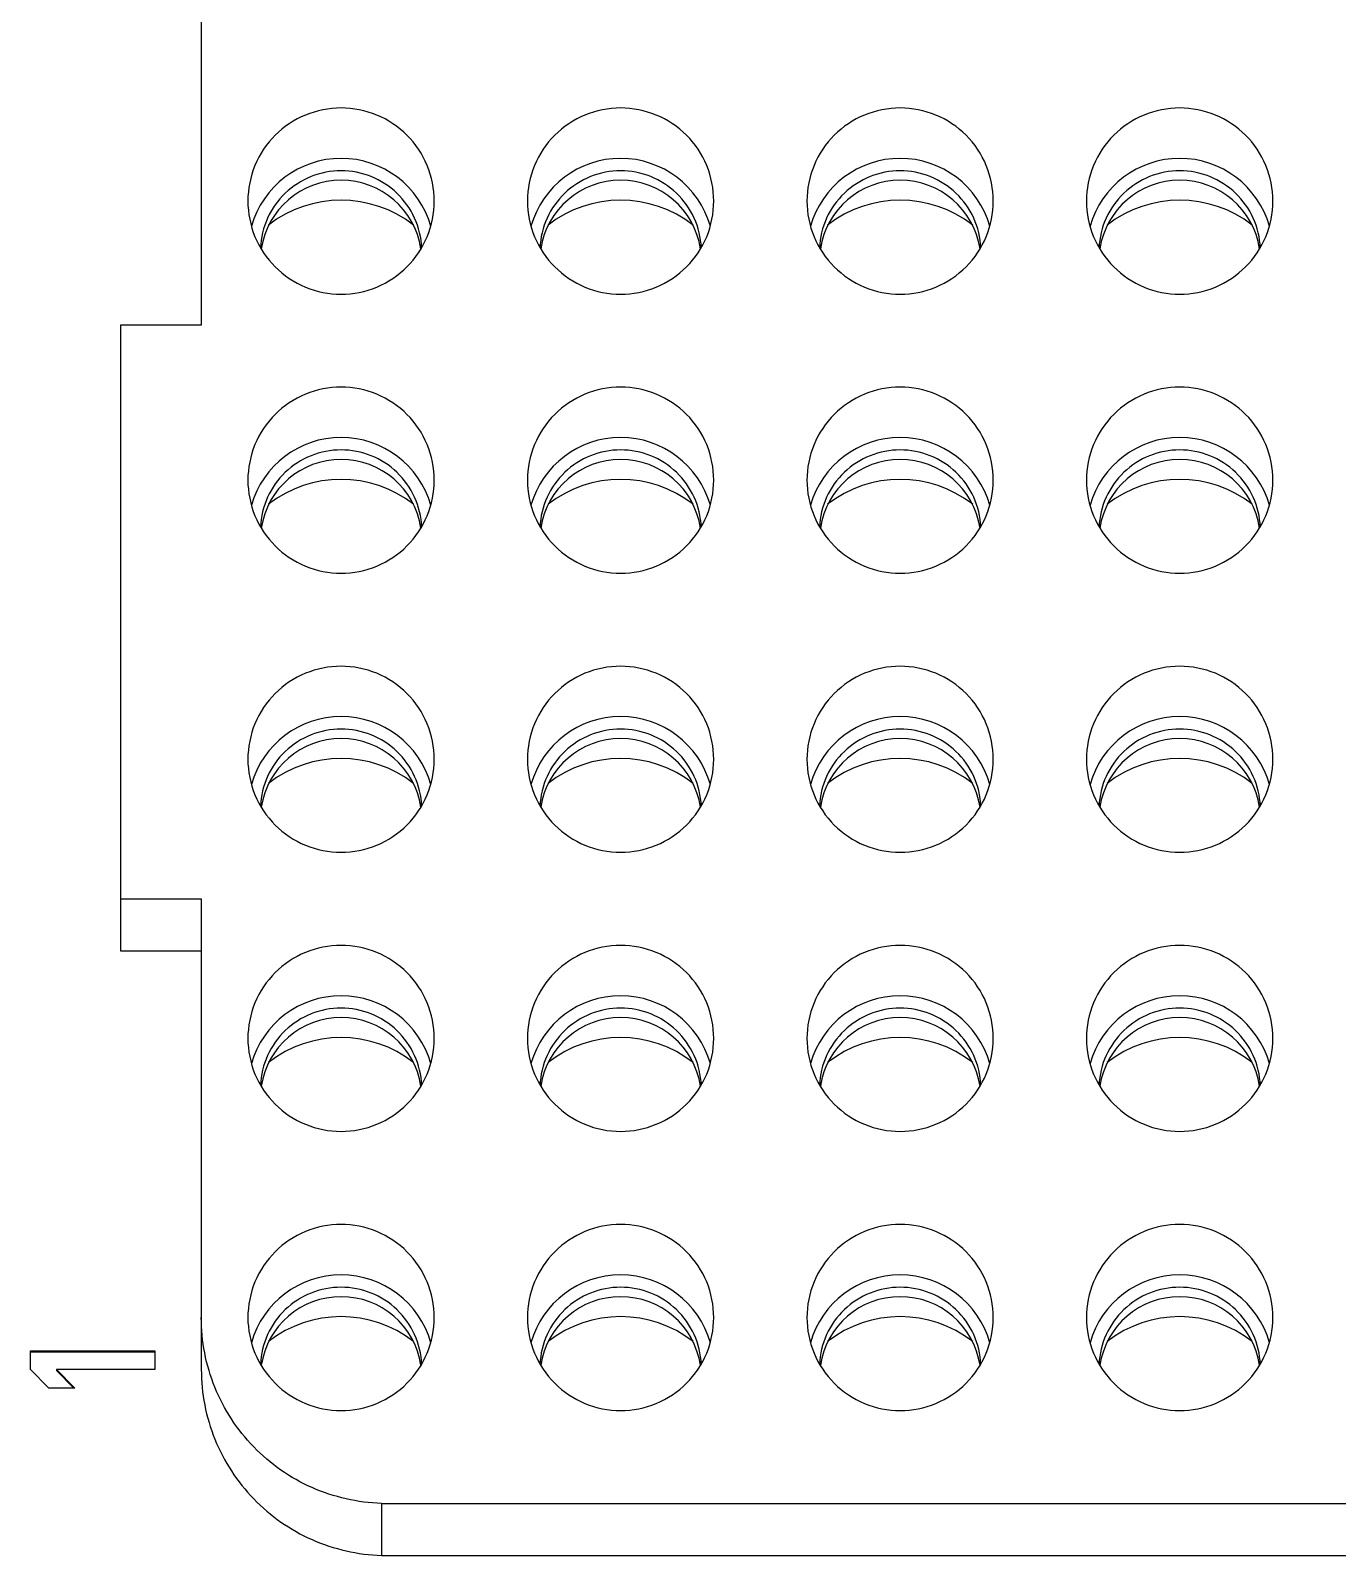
# Model space of a CAD drawing. Header units: millimetres. Extents: x 5828 to 6704, y 123 to 421.
# Drawn here: x 6365.307 to 6366.709, y 233.571 to 235.208 of the extents above; entities that cross this region are included whole.
import ezdxf

# ---------------------------------------------------------------- set-up
doc = ezdxf.new("R2010")
doc.units = ezdxf.units.MM
doc.layers.add('外形图', color=7, linetype='Continuous')

msp = doc.modelspace()

# ---------------------------------------------------------------- linework, layer by layer
at = {"layer": '外形图'}
for p, q in [((6365.49, 236.0566), (6365.49, 234.8916)), ((6365.49, 234.8916), (6365.4034, 234.8916)), ((6365.4034, 234.8916), (6365.4034, 234.2199)), ((6365.4034, 234.2757), (6365.49, 234.2757)), ((6365.49, 234.2757), (6365.49, 233.7705)), ((6365.4034, 234.2199), (6365.49, 234.2199)), ((6365.3067, 233.7905), (6365.44, 233.7905)), ((6365.3067, 233.7705), (6365.3067, 233.7905)), ((6365.3067, 233.7894), (6365.44, 233.7894)), ((6365.44, 233.7905), (6365.44, 233.7705)), ((6365.3067, 233.7705), (6365.3263, 233.7505)), ((6365.44, 233.7705), (6365.3347, 233.7705)), ((6365.3543, 233.7505), (6365.3347, 233.7705)), ((6365.3347, 233.7705), (6365.3347, 233.7695)), ((6365.3347, 233.7695), (6365.3533, 233.7505)), ((6365.3543, 233.7505), (6365.3263, 233.7505)), ((6365.6834, 233.6267), (6367.0967, 233.6267)), ((6365.6834, 233.6267), (6365.6834, 233.5709)), ((6365.6834, 233.5709), (6367.0967, 233.5709))]:
    msp.add_line(p, q, dxfattribs=at)
for centre, radius, start, end in [((6365.64, 234.9705), 0.1, 89.9732, 164.1967), ((6365.6401, 234.9705), 0.1, 15.8034, 90.0268), ((6365.94, 234.9705), 0.1, 89.9732, 164.1967), ((6365.9401, 234.9705), 0.1, 15.8034, 90.0268), ((6366.24, 234.9705), 0.1, 89.9732, 164.1967), ((6366.2401, 234.9705), 0.1, 15.8034, 90.0268), ((6366.54, 234.9705), 0.1, 89.9732, 164.1967), ((6366.5401, 234.9705), 0.1, 15.8034, 90.0268), ((6365.64, 234.9604), 0.0866, 89.9667, 171.3882), ((6365.6401, 234.9604), 0.0866, 8.6109, 90.0334), ((6365.94, 234.9604), 0.0866, 89.9667, 171.3882), ((6365.9401, 234.9604), 0.0866, 8.6109, 90.0334), ((6366.24, 234.9604), 0.0866, 89.9667, 171.3882), ((6366.2401, 234.9604), 0.0866, 8.6109, 90.0334), ((6366.54, 234.9604), 0.0866, 89.9667, 171.3882), ((6366.5401, 234.9604), 0.0866, 8.6109, 90.0334), ((6365.64, 234.8988), 0.1268, 52.092, 127.9089), ((6365.94, 234.8988), 0.1268, 52.092, 127.9089), ((6366.24, 234.8988), 0.1268, 52.092, 127.9089), ((6366.54, 234.8988), 0.1268, 52.092, 127.9089), ((6365.64, 234.6709), 0.1, 89.9732, 164.1967), ((6365.6401, 234.6709), 0.1, 15.8034, 90.0268), ((6365.94, 234.6709), 0.1, 89.9732, 164.1967), ((6365.9401, 234.6709), 0.1, 15.8034, 90.0268), ((6366.24, 234.6709), 0.1, 89.9732, 164.1967), ((6366.2401, 234.6709), 0.1, 15.8034, 90.0268), ((6366.54, 234.6709), 0.1, 89.9732, 164.1967), ((6366.5401, 234.6709), 0.1, 15.8034, 90.0268), ((6365.64, 234.6608), 0.0866, 89.9667, 171.3882), ((6365.6401, 234.6608), 0.0866, 8.6109, 90.0334), ((6365.94, 234.6608), 0.0866, 89.9667, 171.3882), ((6365.9401, 234.6608), 0.0866, 8.6109, 90.0334), ((6366.24, 234.6608), 0.0866, 89.9667, 171.3882), ((6366.2401, 234.6608), 0.0866, 8.6109, 90.0334), ((6366.54, 234.6608), 0.0866, 89.9667, 171.3882), ((6366.5401, 234.6608), 0.0866, 8.6109, 90.0334), ((6365.64, 234.5992), 0.1268, 52.092, 127.9089), ((6365.94, 234.5992), 0.1268, 52.092, 127.9089), ((6366.24, 234.5992), 0.1268, 52.092, 127.9089), ((6366.54, 234.5992), 0.1268, 52.092, 127.9089), ((6365.64, 234.3713), 0.1, 89.9732, 164.1967), ((6365.6401, 234.3713), 0.1, 15.8034, 90.0268), ((6365.94, 234.3713), 0.1, 89.9732, 164.1967), ((6365.9401, 234.3713), 0.1, 15.8034, 90.0268), ((6366.24, 234.3713), 0.1, 89.9732, 164.1967), ((6366.2401, 234.3713), 0.1, 15.8034, 90.0268), ((6366.54, 234.3713), 0.1, 89.9732, 164.1967), ((6366.5401, 234.3713), 0.1, 15.8034, 90.0268), ((6365.64, 234.3612), 0.0866, 89.9667, 171.3882), ((6365.6401, 234.3612), 0.0866, 8.6109, 90.0334), ((6365.94, 234.3612), 0.0866, 89.9667, 171.3882), ((6365.9401, 234.3612), 0.0866, 8.6109, 90.0334), ((6366.24, 234.3612), 0.0866, 89.9667, 171.3882), ((6366.2401, 234.3612), 0.0866, 8.6109, 90.0334), ((6366.54, 234.3612), 0.0866, 89.9667, 171.3882), ((6366.5401, 234.3612), 0.0866, 8.6109, 90.0334), ((6365.64, 234.2996), 0.1268, 52.092, 127.9089), ((6365.94, 234.2996), 0.1268, 52.092, 127.9089), ((6366.24, 234.2996), 0.1268, 52.092, 127.9089), ((6366.54, 234.2996), 0.1268, 52.092, 127.9089), ((6365.64, 234.0717), 0.1, 89.9732, 164.1967), ((6365.6401, 234.0717), 0.1, 15.8034, 90.0268), ((6365.94, 234.0717), 0.1, 89.9732, 164.1967), ((6365.9401, 234.0717), 0.1, 15.8034, 90.0268), ((6366.24, 234.0717), 0.1, 89.9732, 164.1967), ((6366.2401, 234.0717), 0.1, 15.8034, 90.0268), ((6366.54, 234.0717), 0.1, 89.9732, 164.1967), ((6366.5401, 234.0717), 0.1, 15.8034, 90.0268), ((6365.64, 234.0617), 0.0866, 89.9667, 171.3882), ((6365.6401, 234.0617), 0.0866, 8.6109, 90.0334), ((6365.94, 234.0617), 0.0866, 89.9667, 171.3882), ((6365.9401, 234.0617), 0.0866, 8.6109, 90.0334), ((6366.24, 234.0617), 0.0866, 89.9667, 171.3882), ((6366.2401, 234.0617), 0.0866, 8.6109, 90.0334), ((6366.54, 234.0617), 0.0866, 89.9667, 171.3882), ((6366.5401, 234.0617), 0.0866, 8.6109, 90.0334), ((6365.64, 234), 0.1268, 52.092, 127.9089), ((6365.94, 234), 0.1268, 52.092, 127.9089), ((6366.24, 234), 0.1268, 52.092, 127.9089), ((6366.54, 234), 0.1268, 52.092, 127.9089), ((6365.64, 233.7721), 0.1, 89.9732, 164.1967), ((6365.6401, 233.7721), 0.1, 15.8034, 90.0268), ((6365.94, 233.7721), 0.1, 89.9732, 164.1967), ((6365.9401, 233.7721), 0.1, 15.8034, 90.0268), ((6366.24, 233.7721), 0.1, 89.9732, 164.1967), ((6366.2401, 233.7721), 0.1, 15.8034, 90.0268), ((6366.54, 233.7721), 0.1, 89.9732, 164.1967), ((6366.5401, 233.7721), 0.1, 15.8034, 90.0268), ((6365.64, 233.7621), 0.0866, 89.9667, 171.3882), ((6365.6401, 233.7621), 0.0866, 8.6109, 90.0334), ((6365.94, 233.7621), 0.0866, 89.9667, 171.3882), ((6365.9401, 233.7621), 0.0866, 8.6109, 90.0334), ((6366.24, 233.7621), 0.0866, 89.9667, 171.3882), ((6366.2401, 233.7621), 0.0866, 8.6109, 90.0334), ((6366.54, 233.7621), 0.0866, 89.9667, 171.3882), ((6366.5401, 233.7621), 0.0866, 8.6109, 90.0334), ((6365.64, 233.7005), 0.1268, 52.092, 127.9089), ((6365.94, 233.7005), 0.1268, 52.092, 127.9089), ((6366.24, 233.7005), 0.1268, 52.092, 127.9089), ((6366.54, 233.7005), 0.1268, 52.092, 127.9089)]:
    msp.add_arc(centre, radius, start, end, dxfattribs=at)
for points, knots in [([(6365.64, 235.1246), (6365.627, 235.1246), (6365.6007, 235.1194), (6365.5675, 235.0972), (6365.5452, 235.064), (6365.54, 235.0377), (6365.54, 235.0247)], [0, 0, 0, 0, 0.250158, 0.500224, 0.750158, 1, 1, 1, 1]), ([(6365.74, 235.0247), (6365.74, 235.0377), (6365.7348, 235.064), (6365.7126, 235.0972), (6365.6793, 235.1194), (6365.653, 235.1246), (6365.64, 235.1246)], [0, 0, 0, 0, 0.249842, 0.499776, 0.749842, 1, 1, 1, 1]), ([(6365.94, 235.1246), (6365.927, 235.1246), (6365.9007, 235.1194), (6365.8675, 235.0972), (6365.8452, 235.064), (6365.84, 235.0377), (6365.84, 235.0247)], [0, 0, 0, 0, 0.250158, 0.500224, 0.750158, 1, 1, 1, 1]), ([(6366.04, 235.0247), (6366.04, 235.0377), (6366.0348, 235.064), (6366.0126, 235.0972), (6365.9793, 235.1194), (6365.953, 235.1246), (6365.94, 235.1246)], [0, 0, 0, 0, 0.249842, 0.499776, 0.749842, 1, 1, 1, 1]), ([(6366.24, 235.1246), (6366.227, 235.1246), (6366.2007, 235.1194), (6366.1675, 235.0972), (6366.1452, 235.064), (6366.14, 235.0377), (6366.14, 235.0247)], [0, 0, 0, 0, 0.250158, 0.500224, 0.750158, 1, 1, 1, 1]), ([(6366.34, 235.0247), (6366.34, 235.0377), (6366.3348, 235.064), (6366.3126, 235.0972), (6366.2793, 235.1194), (6366.253, 235.1246), (6366.24, 235.1246)], [0, 0, 0, 0, 0.249842, 0.499776, 0.749842, 1, 1, 1, 1]), ([(6366.54, 235.1246), (6366.527, 235.1246), (6366.5007, 235.1194), (6366.4675, 235.0972), (6366.4452, 235.064), (6366.44, 235.0377), (6366.44, 235.0247)], [0, 0, 0, 0, 0.250158, 0.500224, 0.750158, 1, 1, 1, 1]), ([(6366.64, 235.0247), (6366.64, 235.0377), (6366.6348, 235.064), (6366.6126, 235.0972), (6366.5793, 235.1194), (6366.553, 235.1246), (6366.54, 235.1246)], [0, 0, 0, 0, 0.249842, 0.499776, 0.749842, 1, 1, 1, 1]), ([(6365.64, 235.0572), (6365.6291, 235.0572), (6365.6069, 235.0529), (6365.5787, 235.0347), (6365.5592, 235.0073), (6365.5539, 234.9854), (6365.5535, 234.9744)], [0, 0, 0, 0, 0.250153, 0.50022, 0.750158, 1, 1, 1, 1]), ([(6365.7266, 234.9744), (6365.7261, 234.9854), (6365.7209, 235.0073), (6365.7014, 235.0347), (6365.6731, 235.0529), (6365.651, 235.0572), (6365.64, 235.0572)], [0, 0, 0, 0, 0.249842, 0.49978, 0.749847, 1, 1, 1, 1]), ([(6365.94, 235.0572), (6365.9291, 235.0572), (6365.9069, 235.0529), (6365.8787, 235.0347), (6365.8592, 235.0073), (6365.8539, 234.9854), (6365.8535, 234.9744)], [0, 0, 0, 0, 0.250153, 0.50022, 0.750158, 1, 1, 1, 1]), ([(6366.0266, 234.9744), (6366.0261, 234.9854), (6366.0209, 235.0073), (6366.0014, 235.0347), (6365.9731, 235.0529), (6365.951, 235.0572), (6365.94, 235.0572)], [0, 0, 0, 0, 0.249842, 0.49978, 0.749847, 1, 1, 1, 1]), ([(6366.24, 235.0572), (6366.2291, 235.0572), (6366.2069, 235.0529), (6366.1787, 235.0347), (6366.1592, 235.0073), (6366.1539, 234.9854), (6366.1535, 234.9744)], [0, 0, 0, 0, 0.250153, 0.50022, 0.750158, 1, 1, 1, 1]), ([(6366.3266, 234.9744), (6366.3261, 234.9854), (6366.3209, 235.0073), (6366.3014, 235.0347), (6366.2731, 235.0529), (6366.251, 235.0572), (6366.24, 235.0572)], [0, 0, 0, 0, 0.249842, 0.49978, 0.749847, 1, 1, 1, 1]), ([(6366.54, 235.0572), (6366.5291, 235.0572), (6366.5069, 235.0529), (6366.4787, 235.0347), (6366.4592, 235.0073), (6366.4539, 234.9854), (6366.4535, 234.9744)], [0, 0, 0, 0, 0.250153, 0.50022, 0.750158, 1, 1, 1, 1]), ([(6366.6266, 234.9744), (6366.6261, 234.9854), (6366.6209, 235.0073), (6366.6014, 235.0347), (6366.5731, 235.0529), (6366.551, 235.0572), (6366.54, 235.0572)], [0, 0, 0, 0, 0.249842, 0.49978, 0.749847, 1, 1, 1, 1]), ([(6365.54, 235.0247), (6365.54, 235.0117), (6365.5452, 234.9854), (6365.5675, 234.9523), (6365.6007, 234.93), (6365.627, 234.9248), (6365.64, 234.9248)], [0, 0, 0, 0, 0.249842, 0.499776, 0.749842, 1, 1, 1, 1]), ([(6365.64, 234.9248), (6365.653, 234.9248), (6365.6793, 234.93), (6365.7126, 234.9523), (6365.7348, 234.9854), (6365.74, 235.0117), (6365.74, 235.0247)], [0, 0, 0, 0, 0.250158, 0.500224, 0.750158, 1, 1, 1, 1]), ([(6365.84, 235.0247), (6365.84, 235.0117), (6365.8452, 234.9854), (6365.8675, 234.9523), (6365.9007, 234.93), (6365.927, 234.9248), (6365.94, 234.9248)], [0, 0, 0, 0, 0.249842, 0.499776, 0.749842, 1, 1, 1, 1]), ([(6365.94, 234.9248), (6365.953, 234.9248), (6365.9793, 234.93), (6366.0126, 234.9523), (6366.0348, 234.9854), (6366.04, 235.0117), (6366.04, 235.0247)], [0, 0, 0, 0, 0.250158, 0.500224, 0.750158, 1, 1, 1, 1]), ([(6366.14, 235.0247), (6366.14, 235.0117), (6366.1452, 234.9854), (6366.1675, 234.9523), (6366.2007, 234.93), (6366.227, 234.9248), (6366.24, 234.9248)], [0, 0, 0, 0, 0.249842, 0.499776, 0.749842, 1, 1, 1, 1]), ([(6366.24, 234.9248), (6366.253, 234.9248), (6366.2793, 234.93), (6366.3126, 234.9523), (6366.3348, 234.9854), (6366.34, 235.0117), (6366.34, 235.0247)], [0, 0, 0, 0, 0.250158, 0.500224, 0.750158, 1, 1, 1, 1]), ([(6366.44, 235.0247), (6366.44, 235.0117), (6366.4452, 234.9854), (6366.4675, 234.9523), (6366.5007, 234.93), (6366.527, 234.9248), (6366.54, 234.9248)], [0, 0, 0, 0, 0.249842, 0.499776, 0.749842, 1, 1, 1, 1]), ([(6366.54, 234.9248), (6366.553, 234.9248), (6366.5793, 234.93), (6366.6126, 234.9523), (6366.6348, 234.9854), (6366.64, 235.0117), (6366.64, 235.0247)], [0, 0, 0, 0, 0.250158, 0.500224, 0.750158, 1, 1, 1, 1]), ([(6365.64, 234.825), (6365.627, 234.825), (6365.6007, 234.8198), (6365.5675, 234.7976), (6365.5452, 234.7644), (6365.54, 234.7381), (6365.54, 234.7251)], [0, 0, 0, 0, 0.250158, 0.500224, 0.750158, 1, 1, 1, 1]), ([(6365.74, 234.7251), (6365.74, 234.7381), (6365.7348, 234.7644), (6365.7126, 234.7976), (6365.6793, 234.8198), (6365.653, 234.825), (6365.64, 234.825)], [0, 0, 0, 0, 0.249842, 0.499776, 0.749842, 1, 1, 1, 1]), ([(6365.94, 234.825), (6365.927, 234.825), (6365.9007, 234.8198), (6365.8675, 234.7976), (6365.8452, 234.7644), (6365.84, 234.7381), (6365.84, 234.7251)], [0, 0, 0, 0, 0.250158, 0.500224, 0.750158, 1, 1, 1, 1]), ([(6366.04, 234.7251), (6366.04, 234.7381), (6366.0348, 234.7644), (6366.0126, 234.7976), (6365.9793, 234.8198), (6365.953, 234.825), (6365.94, 234.825)], [0, 0, 0, 0, 0.249842, 0.499776, 0.749842, 1, 1, 1, 1]), ([(6366.24, 234.825), (6366.227, 234.825), (6366.2007, 234.8198), (6366.1675, 234.7976), (6366.1452, 234.7644), (6366.14, 234.7381), (6366.14, 234.7251)], [0, 0, 0, 0, 0.250158, 0.500224, 0.750158, 1, 1, 1, 1]), ([(6366.34, 234.7251), (6366.34, 234.7381), (6366.3348, 234.7644), (6366.3126, 234.7976), (6366.2793, 234.8198), (6366.253, 234.825), (6366.24, 234.825)], [0, 0, 0, 0, 0.249842, 0.499776, 0.749842, 1, 1, 1, 1]), ([(6366.54, 234.825), (6366.527, 234.825), (6366.5007, 234.8198), (6366.4675, 234.7976), (6366.4452, 234.7644), (6366.44, 234.7381), (6366.44, 234.7251)], [0, 0, 0, 0, 0.250158, 0.500224, 0.750158, 1, 1, 1, 1]), ([(6366.64, 234.7251), (6366.64, 234.7381), (6366.6348, 234.7644), (6366.6126, 234.7976), (6366.5793, 234.8198), (6366.553, 234.825), (6366.54, 234.825)], [0, 0, 0, 0, 0.249842, 0.499776, 0.749842, 1, 1, 1, 1]), ([(6365.64, 234.7576), (6365.6291, 234.7576), (6365.6069, 234.7533), (6365.5787, 234.7351), (6365.5592, 234.7077), (6365.5539, 234.6858), (6365.5535, 234.6748)], [0, 0, 0, 0, 0.250153, 0.50022, 0.750158, 1, 1, 1, 1]), ([(6365.7266, 234.6748), (6365.7261, 234.6858), (6365.7209, 234.7077), (6365.7014, 234.7351), (6365.6731, 234.7533), (6365.651, 234.7576), (6365.64, 234.7576)], [0, 0, 0, 0, 0.249842, 0.49978, 0.749847, 1, 1, 1, 1]), ([(6365.94, 234.7576), (6365.9291, 234.7576), (6365.9069, 234.7533), (6365.8787, 234.7351), (6365.8592, 234.7077), (6365.8539, 234.6858), (6365.8535, 234.6748)], [0, 0, 0, 0, 0.250153, 0.50022, 0.750158, 1, 1, 1, 1]), ([(6366.0266, 234.6748), (6366.0261, 234.6858), (6366.0209, 234.7077), (6366.0014, 234.7351), (6365.9731, 234.7533), (6365.951, 234.7576), (6365.94, 234.7576)], [0, 0, 0, 0, 0.249842, 0.49978, 0.749847, 1, 1, 1, 1]), ([(6366.24, 234.7576), (6366.2291, 234.7576), (6366.2069, 234.7533), (6366.1787, 234.7351), (6366.1592, 234.7077), (6366.1539, 234.6858), (6366.1535, 234.6748)], [0, 0, 0, 0, 0.250153, 0.50022, 0.750158, 1, 1, 1, 1]), ([(6366.3266, 234.6748), (6366.3261, 234.6858), (6366.3209, 234.7077), (6366.3014, 234.7351), (6366.2731, 234.7533), (6366.251, 234.7576), (6366.24, 234.7576)], [0, 0, 0, 0, 0.249842, 0.49978, 0.749847, 1, 1, 1, 1]), ([(6366.54, 234.7576), (6366.5291, 234.7576), (6366.5069, 234.7533), (6366.4787, 234.7351), (6366.4592, 234.7077), (6366.4539, 234.6858), (6366.4535, 234.6748)], [0, 0, 0, 0, 0.250153, 0.50022, 0.750158, 1, 1, 1, 1]), ([(6366.6266, 234.6748), (6366.6261, 234.6858), (6366.6209, 234.7077), (6366.6014, 234.7351), (6366.5731, 234.7533), (6366.551, 234.7576), (6366.54, 234.7576)], [0, 0, 0, 0, 0.249842, 0.49978, 0.749847, 1, 1, 1, 1]), ([(6365.54, 234.7251), (6365.54, 234.7121), (6365.5452, 234.6859), (6365.5675, 234.6527), (6365.6007, 234.6304), (6365.627, 234.6252), (6365.64, 234.6252)], [0, 0, 0, 0, 0.249842, 0.499776, 0.749842, 1, 1, 1, 1]), ([(6365.64, 234.6252), (6365.653, 234.6252), (6365.6793, 234.6304), (6365.7126, 234.6527), (6365.7348, 234.6859), (6365.74, 234.7121), (6365.74, 234.7251)], [0, 0, 0, 0, 0.250158, 0.500224, 0.750158, 1, 1, 1, 1]), ([(6365.84, 234.7251), (6365.84, 234.7121), (6365.8452, 234.6859), (6365.8675, 234.6527), (6365.9007, 234.6304), (6365.927, 234.6252), (6365.94, 234.6252)], [0, 0, 0, 0, 0.249842, 0.499776, 0.749842, 1, 1, 1, 1]), ([(6365.94, 234.6252), (6365.953, 234.6252), (6365.9793, 234.6304), (6366.0126, 234.6527), (6366.0348, 234.6859), (6366.04, 234.7121), (6366.04, 234.7251)], [0, 0, 0, 0, 0.250158, 0.500224, 0.750158, 1, 1, 1, 1]), ([(6366.14, 234.7251), (6366.14, 234.7121), (6366.1452, 234.6859), (6366.1675, 234.6527), (6366.2007, 234.6304), (6366.227, 234.6252), (6366.24, 234.6252)], [0, 0, 0, 0, 0.249842, 0.499776, 0.749842, 1, 1, 1, 1]), ([(6366.24, 234.6252), (6366.253, 234.6252), (6366.2793, 234.6304), (6366.3126, 234.6527), (6366.3348, 234.6859), (6366.34, 234.7121), (6366.34, 234.7251)], [0, 0, 0, 0, 0.250158, 0.500224, 0.750158, 1, 1, 1, 1]), ([(6366.44, 234.7251), (6366.44, 234.7121), (6366.4452, 234.6859), (6366.4675, 234.6527), (6366.5007, 234.6304), (6366.527, 234.6252), (6366.54, 234.6252)], [0, 0, 0, 0, 0.249842, 0.499776, 0.749842, 1, 1, 1, 1]), ([(6366.54, 234.6252), (6366.553, 234.6252), (6366.5793, 234.6304), (6366.6126, 234.6527), (6366.6348, 234.6859), (6366.64, 234.7121), (6366.64, 234.7251)], [0, 0, 0, 0, 0.250158, 0.500224, 0.750158, 1, 1, 1, 1]), ([(6365.64, 234.5254), (6365.627, 234.5254), (6365.6007, 234.5202), (6365.5675, 234.498), (6365.5452, 234.4648), (6365.54, 234.4385), (6365.54, 234.4255)], [0, 0, 0, 0, 0.250158, 0.500224, 0.750158, 1, 1, 1, 1]), ([(6365.74, 234.4255), (6365.74, 234.4385), (6365.7348, 234.4648), (6365.7126, 234.498), (6365.6793, 234.5202), (6365.653, 234.5254), (6365.64, 234.5254)], [0, 0, 0, 0, 0.249842, 0.499776, 0.749842, 1, 1, 1, 1]), ([(6365.94, 234.5254), (6365.927, 234.5254), (6365.9007, 234.5202), (6365.8675, 234.498), (6365.8452, 234.4648), (6365.84, 234.4385), (6365.84, 234.4255)], [0, 0, 0, 0, 0.250158, 0.500224, 0.750158, 1, 1, 1, 1]), ([(6366.04, 234.4255), (6366.04, 234.4385), (6366.0348, 234.4648), (6366.0126, 234.498), (6365.9793, 234.5202), (6365.953, 234.5254), (6365.94, 234.5254)], [0, 0, 0, 0, 0.249842, 0.499776, 0.749842, 1, 1, 1, 1]), ([(6366.24, 234.5254), (6366.227, 234.5254), (6366.2007, 234.5202), (6366.1675, 234.498), (6366.1452, 234.4648), (6366.14, 234.4385), (6366.14, 234.4255)], [0, 0, 0, 0, 0.250158, 0.500224, 0.750158, 1, 1, 1, 1]), ([(6366.34, 234.4255), (6366.34, 234.4385), (6366.3348, 234.4648), (6366.3126, 234.498), (6366.2793, 234.5202), (6366.253, 234.5254), (6366.24, 234.5254)], [0, 0, 0, 0, 0.249842, 0.499776, 0.749842, 1, 1, 1, 1]), ([(6366.54, 234.5254), (6366.527, 234.5254), (6366.5007, 234.5202), (6366.4675, 234.498), (6366.4452, 234.4648), (6366.44, 234.4385), (6366.44, 234.4255)], [0, 0, 0, 0, 0.250158, 0.500224, 0.750158, 1, 1, 1, 1]), ([(6366.64, 234.4255), (6366.64, 234.4385), (6366.6348, 234.4648), (6366.6126, 234.498), (6366.5793, 234.5202), (6366.553, 234.5254), (6366.54, 234.5254)], [0, 0, 0, 0, 0.249842, 0.499776, 0.749842, 1, 1, 1, 1]), ([(6365.64, 234.458), (6365.6291, 234.458), (6365.6069, 234.4537), (6365.5787, 234.4355), (6365.5592, 234.4081), (6365.5539, 234.3862), (6365.5535, 234.3753)], [0, 0, 0, 0, 0.250153, 0.50022, 0.750158, 1, 1, 1, 1]), ([(6365.7266, 234.3753), (6365.7261, 234.3862), (6365.7209, 234.4081), (6365.7014, 234.4355), (6365.6731, 234.4537), (6365.651, 234.458), (6365.64, 234.458)], [0, 0, 0, 0, 0.249842, 0.49978, 0.749847, 1, 1, 1, 1]), ([(6365.94, 234.458), (6365.9291, 234.458), (6365.9069, 234.4537), (6365.8787, 234.4355), (6365.8592, 234.4081), (6365.8539, 234.3862), (6365.8535, 234.3753)], [0, 0, 0, 0, 0.250153, 0.50022, 0.750158, 1, 1, 1, 1]), ([(6366.0266, 234.3753), (6366.0261, 234.3862), (6366.0209, 234.4081), (6366.0014, 234.4355), (6365.9731, 234.4537), (6365.951, 234.458), (6365.94, 234.458)], [0, 0, 0, 0, 0.249842, 0.49978, 0.749847, 1, 1, 1, 1]), ([(6366.24, 234.458), (6366.2291, 234.458), (6366.2069, 234.4537), (6366.1787, 234.4355), (6366.1592, 234.4081), (6366.1539, 234.3862), (6366.1535, 234.3753)], [0, 0, 0, 0, 0.250153, 0.50022, 0.750158, 1, 1, 1, 1]), ([(6366.3266, 234.3753), (6366.3261, 234.3862), (6366.3209, 234.4081), (6366.3014, 234.4355), (6366.2731, 234.4537), (6366.251, 234.458), (6366.24, 234.458)], [0, 0, 0, 0, 0.249842, 0.49978, 0.749847, 1, 1, 1, 1]), ([(6366.54, 234.458), (6366.5291, 234.458), (6366.5069, 234.4537), (6366.4787, 234.4355), (6366.4592, 234.4081), (6366.4539, 234.3862), (6366.4535, 234.3753)], [0, 0, 0, 0, 0.250153, 0.50022, 0.750158, 1, 1, 1, 1]), ([(6366.6266, 234.3753), (6366.6261, 234.3862), (6366.6209, 234.4081), (6366.6014, 234.4355), (6366.5731, 234.4537), (6366.551, 234.458), (6366.54, 234.458)], [0, 0, 0, 0, 0.249842, 0.49978, 0.749847, 1, 1, 1, 1]), ([(6365.54, 234.4255), (6365.54, 234.4125), (6365.5452, 234.3863), (6365.5675, 234.3531), (6365.6007, 234.3309), (6365.627, 234.3257), (6365.64, 234.3257)], [0, 0, 0, 0, 0.249842, 0.499776, 0.749842, 1, 1, 1, 1]), ([(6365.64, 234.3257), (6365.653, 234.3257), (6365.6793, 234.3309), (6365.7126, 234.3531), (6365.7348, 234.3863), (6365.74, 234.4125), (6365.74, 234.4255)], [0, 0, 0, 0, 0.250158, 0.500224, 0.750158, 1, 1, 1, 1]), ([(6365.84, 234.4255), (6365.84, 234.4125), (6365.8452, 234.3863), (6365.8675, 234.3531), (6365.9007, 234.3309), (6365.927, 234.3257), (6365.94, 234.3257)], [0, 0, 0, 0, 0.249842, 0.499776, 0.749842, 1, 1, 1, 1]), ([(6365.94, 234.3257), (6365.953, 234.3257), (6365.9793, 234.3309), (6366.0126, 234.3531), (6366.0348, 234.3863), (6366.04, 234.4125), (6366.04, 234.4255)], [0, 0, 0, 0, 0.250158, 0.500224, 0.750158, 1, 1, 1, 1]), ([(6366.14, 234.4255), (6366.14, 234.4125), (6366.1452, 234.3863), (6366.1675, 234.3531), (6366.2007, 234.3309), (6366.227, 234.3257), (6366.24, 234.3257)], [0, 0, 0, 0, 0.249842, 0.499776, 0.749842, 1, 1, 1, 1]), ([(6366.24, 234.3257), (6366.253, 234.3257), (6366.2793, 234.3309), (6366.3126, 234.3531), (6366.3348, 234.3863), (6366.34, 234.4125), (6366.34, 234.4255)], [0, 0, 0, 0, 0.250158, 0.500224, 0.750158, 1, 1, 1, 1]), ([(6366.44, 234.4255), (6366.44, 234.4125), (6366.4452, 234.3863), (6366.4675, 234.3531), (6366.5007, 234.3309), (6366.527, 234.3257), (6366.54, 234.3257)], [0, 0, 0, 0, 0.249842, 0.499776, 0.749842, 1, 1, 1, 1]), ([(6366.54, 234.3257), (6366.553, 234.3257), (6366.5793, 234.3309), (6366.6126, 234.3531), (6366.6348, 234.3863), (6366.64, 234.4125), (6366.64, 234.4255)], [0, 0, 0, 0, 0.250158, 0.500224, 0.750158, 1, 1, 1, 1]), ([(6365.64, 234.2258), (6365.627, 234.2258), (6365.6007, 234.2206), (6365.5675, 234.1984), (6365.5452, 234.1652), (6365.54, 234.1389), (6365.54, 234.1259)], [0, 0, 0, 0, 0.250158, 0.500224, 0.750158, 1, 1, 1, 1]), ([(6365.74, 234.1259), (6365.74, 234.1389), (6365.7348, 234.1652), (6365.7126, 234.1984), (6365.6793, 234.2206), (6365.653, 234.2258), (6365.64, 234.2258)], [0, 0, 0, 0, 0.249842, 0.499776, 0.749842, 1, 1, 1, 1]), ([(6365.94, 234.2258), (6365.927, 234.2258), (6365.9007, 234.2206), (6365.8675, 234.1984), (6365.8452, 234.1652), (6365.84, 234.1389), (6365.84, 234.1259)], [0, 0, 0, 0, 0.250158, 0.500224, 0.750158, 1, 1, 1, 1]), ([(6366.04, 234.1259), (6366.04, 234.1389), (6366.0348, 234.1652), (6366.0126, 234.1984), (6365.9793, 234.2206), (6365.953, 234.2258), (6365.94, 234.2258)], [0, 0, 0, 0, 0.249842, 0.499776, 0.749842, 1, 1, 1, 1]), ([(6366.24, 234.2258), (6366.227, 234.2258), (6366.2007, 234.2206), (6366.1675, 234.1984), (6366.1452, 234.1652), (6366.14, 234.1389), (6366.14, 234.1259)], [0, 0, 0, 0, 0.250158, 0.500224, 0.750158, 1, 1, 1, 1]), ([(6366.34, 234.1259), (6366.34, 234.1389), (6366.3348, 234.1652), (6366.3126, 234.1984), (6366.2793, 234.2206), (6366.253, 234.2258), (6366.24, 234.2258)], [0, 0, 0, 0, 0.249842, 0.499776, 0.749842, 1, 1, 1, 1]), ([(6366.54, 234.2258), (6366.527, 234.2258), (6366.5007, 234.2206), (6366.4675, 234.1984), (6366.4452, 234.1652), (6366.44, 234.1389), (6366.44, 234.1259)], [0, 0, 0, 0, 0.250158, 0.500224, 0.750158, 1, 1, 1, 1]), ([(6366.64, 234.1259), (6366.64, 234.1389), (6366.6348, 234.1652), (6366.6126, 234.1984), (6366.5793, 234.2206), (6366.553, 234.2258), (6366.54, 234.2258)], [0, 0, 0, 0, 0.249842, 0.499776, 0.749842, 1, 1, 1, 1]), ([(6365.64, 234.1584), (6365.6291, 234.1584), (6365.6069, 234.1542), (6365.5787, 234.1359), (6365.5592, 234.1085), (6365.5539, 234.0866), (6365.5535, 234.0757)], [0, 0, 0, 0, 0.250153, 0.50022, 0.750158, 1, 1, 1, 1]), ([(6365.7266, 234.0757), (6365.7261, 234.0866), (6365.7209, 234.1085), (6365.7014, 234.1359), (6365.6731, 234.1542), (6365.651, 234.1584), (6365.64, 234.1584)], [0, 0, 0, 0, 0.249842, 0.49978, 0.749847, 1, 1, 1, 1]), ([(6365.94, 234.1584), (6365.9291, 234.1584), (6365.9069, 234.1542), (6365.8787, 234.1359), (6365.8592, 234.1085), (6365.8539, 234.0866), (6365.8535, 234.0757)], [0, 0, 0, 0, 0.250153, 0.50022, 0.750158, 1, 1, 1, 1]), ([(6366.0266, 234.0757), (6366.0261, 234.0866), (6366.0209, 234.1085), (6366.0014, 234.1359), (6365.9731, 234.1542), (6365.951, 234.1584), (6365.94, 234.1584)], [0, 0, 0, 0, 0.249842, 0.49978, 0.749847, 1, 1, 1, 1]), ([(6366.24, 234.1584), (6366.2291, 234.1584), (6366.2069, 234.1542), (6366.1787, 234.1359), (6366.1592, 234.1085), (6366.1539, 234.0866), (6366.1535, 234.0757)], [0, 0, 0, 0, 0.250153, 0.50022, 0.750158, 1, 1, 1, 1]), ([(6366.3266, 234.0757), (6366.3261, 234.0866), (6366.3209, 234.1085), (6366.3014, 234.1359), (6366.2731, 234.1542), (6366.251, 234.1584), (6366.24, 234.1584)], [0, 0, 0, 0, 0.249842, 0.49978, 0.749847, 1, 1, 1, 1]), ([(6366.54, 234.1584), (6366.5291, 234.1584), (6366.5069, 234.1542), (6366.4787, 234.1359), (6366.4592, 234.1085), (6366.4539, 234.0866), (6366.4535, 234.0757)], [0, 0, 0, 0, 0.250153, 0.50022, 0.750158, 1, 1, 1, 1]), ([(6366.6266, 234.0757), (6366.6261, 234.0866), (6366.6209, 234.1085), (6366.6014, 234.1359), (6366.5731, 234.1542), (6366.551, 234.1584), (6366.54, 234.1584)], [0, 0, 0, 0, 0.249842, 0.49978, 0.749847, 1, 1, 1, 1]), ([(6365.54, 234.1259), (6365.54, 234.1129), (6365.5452, 234.0867), (6365.5675, 234.0535), (6365.6007, 234.0313), (6365.627, 234.0261), (6365.64, 234.0261)], [0, 0, 0, 0, 0.249842, 0.499776, 0.749842, 1, 1, 1, 1]), ([(6365.64, 234.0261), (6365.653, 234.0261), (6365.6793, 234.0313), (6365.7126, 234.0535), (6365.7348, 234.0867), (6365.74, 234.1129), (6365.74, 234.1259)], [0, 0, 0, 0, 0.250158, 0.500224, 0.750158, 1, 1, 1, 1]), ([(6365.84, 234.1259), (6365.84, 234.1129), (6365.8452, 234.0867), (6365.8675, 234.0535), (6365.9007, 234.0313), (6365.927, 234.0261), (6365.94, 234.0261)], [0, 0, 0, 0, 0.249842, 0.499776, 0.749842, 1, 1, 1, 1]), ([(6365.94, 234.0261), (6365.953, 234.0261), (6365.9793, 234.0313), (6366.0126, 234.0535), (6366.0348, 234.0867), (6366.04, 234.1129), (6366.04, 234.1259)], [0, 0, 0, 0, 0.250158, 0.500224, 0.750158, 1, 1, 1, 1]), ([(6366.14, 234.1259), (6366.14, 234.1129), (6366.1452, 234.0867), (6366.1675, 234.0535), (6366.2007, 234.0313), (6366.227, 234.0261), (6366.24, 234.0261)], [0, 0, 0, 0, 0.249842, 0.499776, 0.749842, 1, 1, 1, 1]), ([(6366.24, 234.0261), (6366.253, 234.0261), (6366.2793, 234.0313), (6366.3126, 234.0535), (6366.3348, 234.0867), (6366.34, 234.1129), (6366.34, 234.1259)], [0, 0, 0, 0, 0.250158, 0.500224, 0.750158, 1, 1, 1, 1]), ([(6366.44, 234.1259), (6366.44, 234.1129), (6366.4452, 234.0867), (6366.4675, 234.0535), (6366.5007, 234.0313), (6366.527, 234.0261), (6366.54, 234.0261)], [0, 0, 0, 0, 0.249842, 0.499776, 0.749842, 1, 1, 1, 1]), ([(6366.54, 234.0261), (6366.553, 234.0261), (6366.5793, 234.0313), (6366.6126, 234.0535), (6366.6348, 234.0867), (6366.64, 234.1129), (6366.64, 234.1259)], [0, 0, 0, 0, 0.250158, 0.500224, 0.750158, 1, 1, 1, 1]), ([(6365.64, 233.9262), (6365.627, 233.9262), (6365.6007, 233.921), (6365.5675, 233.8988), (6365.5452, 233.8656), (6365.54, 233.8393), (6365.54, 233.8263)], [0, 0, 0, 0, 0.250158, 0.500224, 0.750158, 1, 1, 1, 1]), ([(6365.74, 233.8263), (6365.74, 233.8393), (6365.7348, 233.8656), (6365.7126, 233.8988), (6365.6793, 233.921), (6365.653, 233.9262), (6365.64, 233.9262)], [0, 0, 0, 0, 0.249842, 0.499776, 0.749842, 1, 1, 1, 1]), ([(6365.94, 233.9262), (6365.927, 233.9262), (6365.9007, 233.921), (6365.8675, 233.8988), (6365.8452, 233.8656), (6365.84, 233.8393), (6365.84, 233.8263)], [0, 0, 0, 0, 0.250158, 0.500224, 0.750158, 1, 1, 1, 1]), ([(6366.04, 233.8263), (6366.04, 233.8393), (6366.0348, 233.8656), (6366.0126, 233.8988), (6365.9793, 233.921), (6365.953, 233.9262), (6365.94, 233.9262)], [0, 0, 0, 0, 0.249842, 0.499776, 0.749842, 1, 1, 1, 1]), ([(6366.24, 233.9262), (6366.227, 233.9262), (6366.2007, 233.921), (6366.1675, 233.8988), (6366.1452, 233.8656), (6366.14, 233.8393), (6366.14, 233.8263)], [0, 0, 0, 0, 0.250158, 0.500224, 0.750158, 1, 1, 1, 1]), ([(6366.34, 233.8263), (6366.34, 233.8393), (6366.3348, 233.8656), (6366.3126, 233.8988), (6366.2793, 233.921), (6366.253, 233.9262), (6366.24, 233.9262)], [0, 0, 0, 0, 0.249842, 0.499776, 0.749842, 1, 1, 1, 1]), ([(6366.54, 233.9262), (6366.527, 233.9262), (6366.5007, 233.921), (6366.4675, 233.8988), (6366.4452, 233.8656), (6366.44, 233.8393), (6366.44, 233.8263)], [0, 0, 0, 0, 0.250158, 0.500224, 0.750158, 1, 1, 1, 1]), ([(6366.64, 233.8263), (6366.64, 233.8393), (6366.6348, 233.8656), (6366.6126, 233.8988), (6366.5793, 233.921), (6366.553, 233.9262), (6366.54, 233.9262)], [0, 0, 0, 0, 0.249842, 0.499776, 0.749842, 1, 1, 1, 1]), ([(6365.64, 233.8588), (6365.6291, 233.8588), (6365.6069, 233.8546), (6365.5787, 233.8363), (6365.5592, 233.8089), (6365.5539, 233.787), (6365.5535, 233.7761)], [0, 0, 0, 0, 0.250153, 0.50022, 0.750158, 1, 1, 1, 1]), ([(6365.7266, 233.7761), (6365.7261, 233.787), (6365.7209, 233.8089), (6365.7014, 233.8363), (6365.6731, 233.8546), (6365.651, 233.8588), (6365.64, 233.8588)], [0, 0, 0, 0, 0.249842, 0.49978, 0.749847, 1, 1, 1, 1]), ([(6365.94, 233.8588), (6365.9291, 233.8588), (6365.9069, 233.8546), (6365.8787, 233.8363), (6365.8592, 233.8089), (6365.8539, 233.787), (6365.8535, 233.7761)], [0, 0, 0, 0, 0.250153, 0.50022, 0.750158, 1, 1, 1, 1]), ([(6366.0266, 233.7761), (6366.0261, 233.787), (6366.0209, 233.8089), (6366.0014, 233.8363), (6365.9731, 233.8546), (6365.951, 233.8588), (6365.94, 233.8588)], [0, 0, 0, 0, 0.249842, 0.49978, 0.749847, 1, 1, 1, 1]), ([(6366.24, 233.8588), (6366.2291, 233.8588), (6366.2069, 233.8546), (6366.1787, 233.8363), (6366.1592, 233.8089), (6366.1539, 233.787), (6366.1535, 233.7761)], [0, 0, 0, 0, 0.250153, 0.50022, 0.750158, 1, 1, 1, 1]), ([(6366.3266, 233.7761), (6366.3261, 233.787), (6366.3209, 233.8089), (6366.3014, 233.8363), (6366.2731, 233.8546), (6366.251, 233.8588), (6366.24, 233.8588)], [0, 0, 0, 0, 0.249842, 0.49978, 0.749847, 1, 1, 1, 1]), ([(6366.54, 233.8588), (6366.5291, 233.8588), (6366.5069, 233.8546), (6366.4787, 233.8363), (6366.4592, 233.8089), (6366.4539, 233.787), (6366.4535, 233.7761)], [0, 0, 0, 0, 0.250153, 0.50022, 0.750158, 1, 1, 1, 1]), ([(6366.6266, 233.7761), (6366.6261, 233.787), (6366.6209, 233.8089), (6366.6014, 233.8363), (6366.5731, 233.8546), (6366.551, 233.8588), (6366.54, 233.8588)], [0, 0, 0, 0, 0.249842, 0.49978, 0.749847, 1, 1, 1, 1]), ([(6365.6834, 233.6267), (6365.6579, 233.6276), (6365.6068, 233.6392), (6365.5427, 233.684), (6365.5, 233.7495), (6365.49, 233.8009), (6365.49, 233.8263)], [0, 0, 0, 0, 0.250158, 0.500221, 0.750155, 1, 1, 1, 1]), ([(6365.54, 233.8263), (6365.54, 233.8134), (6365.5452, 233.7871), (6365.5675, 233.7539), (6365.6007, 233.7317), (6365.627, 233.7265), (6365.64, 233.7265)], [0, 0, 0, 0, 0.249842, 0.499776, 0.749842, 1, 1, 1, 1]), ([(6365.64, 233.7265), (6365.653, 233.7265), (6365.6793, 233.7317), (6365.7126, 233.7539), (6365.7348, 233.7871), (6365.74, 233.8134), (6365.74, 233.8263)], [0, 0, 0, 0, 0.250158, 0.500224, 0.750158, 1, 1, 1, 1]), ([(6365.84, 233.8263), (6365.84, 233.8134), (6365.8452, 233.7871), (6365.8675, 233.7539), (6365.9007, 233.7317), (6365.927, 233.7265), (6365.94, 233.7265)], [0, 0, 0, 0, 0.249842, 0.499776, 0.749842, 1, 1, 1, 1]), ([(6365.94, 233.7265), (6365.953, 233.7265), (6365.9793, 233.7317), (6366.0126, 233.7539), (6366.0348, 233.7871), (6366.04, 233.8134), (6366.04, 233.8263)], [0, 0, 0, 0, 0.250158, 0.500224, 0.750158, 1, 1, 1, 1]), ([(6366.14, 233.8263), (6366.14, 233.8134), (6366.1452, 233.7871), (6366.1675, 233.7539), (6366.2007, 233.7317), (6366.227, 233.7265), (6366.24, 233.7265)], [0, 0, 0, 0, 0.249842, 0.499776, 0.749842, 1, 1, 1, 1]), ([(6366.24, 233.7265), (6366.253, 233.7265), (6366.2793, 233.7317), (6366.3126, 233.7539), (6366.3348, 233.7871), (6366.34, 233.8134), (6366.34, 233.8263)], [0, 0, 0, 0, 0.250158, 0.500224, 0.750158, 1, 1, 1, 1]), ([(6366.44, 233.8263), (6366.44, 233.8134), (6366.4452, 233.7871), (6366.4675, 233.7539), (6366.5007, 233.7317), (6366.527, 233.7265), (6366.54, 233.7265)], [0, 0, 0, 0, 0.249842, 0.499776, 0.749842, 1, 1, 1, 1]), ([(6366.54, 233.7265), (6366.553, 233.7265), (6366.5793, 233.7317), (6366.6126, 233.7539), (6366.6348, 233.7871), (6366.64, 233.8134), (6366.64, 233.8263)], [0, 0, 0, 0, 0.250158, 0.500224, 0.750158, 1, 1, 1, 1]), ([(6365.49, 233.7705), (6365.49, 233.7451), (6365.5, 233.6937), (6365.5427, 233.6282), (6365.6068, 233.5834), (6365.6579, 233.5718), (6365.6834, 233.5709)], [0, 0, 0, 0, 0.249845, 0.499779, 0.749842, 1, 1, 1, 1])]:
    msp.add_open_spline(points, degree=3, knots=knots, dxfattribs=at)

doc.saveas('drawing.dxf')
